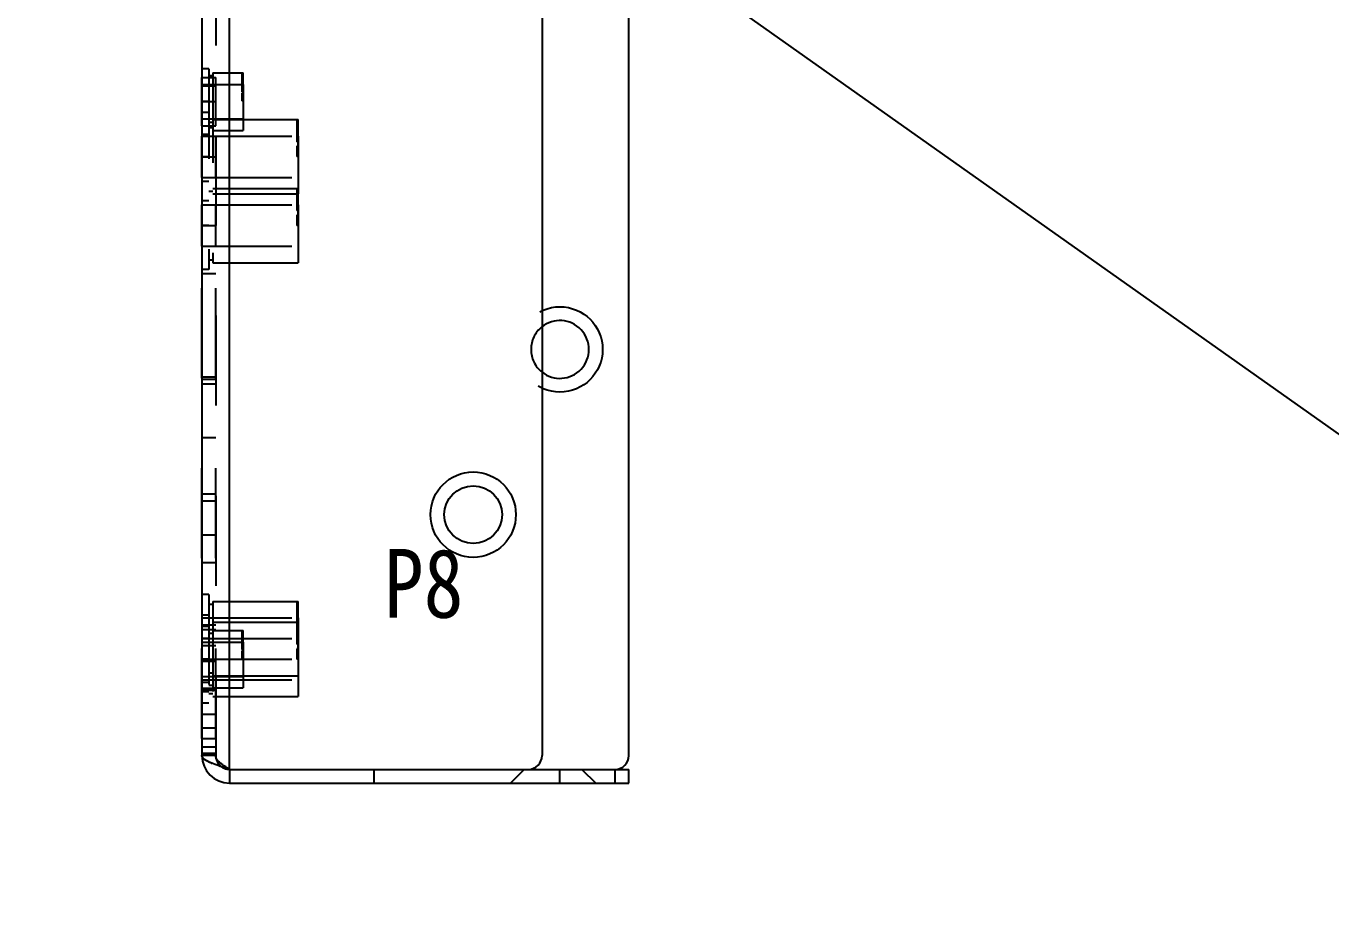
# Model space of a CAD drawing. Header units: millimetres. Extents: x 1262 to 3787, y 0 to 841.
# Drawn here: x 1862.4 to 1957.2, y 315.3 to 378.7 of the extents above; entities that cross this region are included whole.
import ezdxf

# ---------------------------------------------------------------- set-up
doc = ezdxf.new("R2010")
doc.units = ezdxf.units.MM
doc.header["$LTSCALE"] = 65.395
doc.linetypes.add('HIDDEN', pattern=[0.2, 0.1, -0.1])
doc.layers.get('0').update_dxf_attribs({"linetype": 'CONTINUOUS'})
doc.layers.add('02___PRT_ALL_AXES', color=7, linetype='CONTINUOUS')
doc.layers.add('DEFAULT_2', color=8, linetype='HIDDEN')
doc.styles.get("Standard").update_dxf_attribs({"font": 'txt', "width": 0.85})

msp = doc.modelspace()

# ---------------------------------------------------------------- linework, layer by layer
msp.add_line((1262.236, 841), (2451.236, 0))
at = {"color": 3, "linetype": 'Continuous'}
for p, q in [((1877.189, 324.704), (1877.189, 581.004)), ((1875.189, 580.004), (1875.189, 325.704)), ((1899.889, 580.004), (1899.889, 325.704)), ((1877.189, 324.704), (1898.889, 324.704)), ((1877.189, 323.704), (1906.189, 323.704))]:
    msp.add_line(p, q, dxfattribs=at)
at = {"color": 7, "linetype": 'Continuous'}
for p, q in [((1906.189, 325.704), (1906.189, 567.004)), ((1877.189, 324.704), (1877.189, 323.704)), ((1898.889, 324.704), (1906.189, 324.704)), ((1905.189, 323.704), (1905.189, 324.704)), ((1906.189, 323.704), (1906.189, 324.704))]:
    msp.add_line(p, q, dxfattribs=at)
at = {"color": 3, "linetype": 'Continuous'}
msp.add_circle((1894.889, 343.204), 3.1, dxfattribs=at)
at = {"color": 7, "linetype": 'Continuous'}
msp.add_circle((1894.889, 343.204), 2.1, dxfattribs=at)
for centre, radius, start, end in [((1901.189, 355.204), 2.1, 231.05442, 128.9456), ((1905.189, 325.704), 1, 270, 0)]:
    msp.add_arc(centre, radius, start, end, dxfattribs=at)
at = {"color": 3, "linetype": 'Continuous'}
for centre, radius, start, end in [((1877.189, 325.704), 2, 180, 270), ((1898.889, 325.704), 1, 270, 0)]:
    msp.add_arc(centre, radius, start, end, dxfattribs=at)
for points, knots in [([(1875.898, 325.15), (1875.716, 325.226), (1875.444, 325.337), (1875.189, 325.592), (1875.189, 325.704)], [0, 0, 0, 0, 0.639668, 1, 1, 1, 1]), ([(1876.621, 324.887), (1876.556, 324.909), (1876.312, 324.99), (1876.071, 325.078), (1875.898, 325.15)], [0, 0, 0, 0, 0.267533, 1, 1, 1, 1])]:
    msp.add_open_spline(points, degree=3, knots=knots, dxfattribs=at)
msp.add_open_spline([(1877.189, 324.704), (1876.999, 324.764), (1876.809, 324.824), (1876.621, 324.887)], degree=3, dxfattribs=at)
at = {"layer": '02___PRT_ALL_AXES', "color": 8, "linetype": 'HIDDEN'}
for p, q in [((1875.989, 375.294), (1878.189, 375.294)), ((1875.189, 374.954), (1876.189, 374.954)), ((1875.189, 371.454), (1875.189, 374.954)), ((1875.189, 374.454), (1878.189, 374.454)), ((1876.189, 371.454), (1876.189, 374.954)), ((1878.189, 374.454), (1878.189, 371.114)), ((1875.189, 373.204), (1876.189, 373.204)), ((1875.189, 371.954), (1878.189, 371.954)), ((1875.989, 371.904), (1882.189, 371.904)), ((1875.189, 371.454), (1876.189, 371.454)), ((1875.189, 370.704), (1882.189, 370.704)), ((1875.189, 370.704), (1875.189, 370.702)), ((1875.189, 367.705), (1875.189, 370.702)), ((1875.989, 371.114), (1878.189, 371.114)), ((1876.189, 367.705), (1876.189, 370.702)), ((1882.189, 370.704), (1882.189, 366.504)), ((1875.189, 369.204), (1876.189, 369.204)), ((1875.189, 367.705), (1875.189, 367.704)), ((1875.189, 367.704), (1882.189, 367.704)), ((1875.989, 366.904), (1882.189, 366.904)), ((1875.989, 366.504), (1882.189, 366.504)), ((1875.189, 365.704), (1882.189, 365.704)), ((1875.189, 365.704), (1875.189, 365.702)), ((1875.189, 362.705), (1875.189, 365.702)), ((1876.189, 362.705), (1876.189, 365.702)), ((1882.189, 365.704), (1882.189, 361.504)), ((1875.189, 364.204), (1876.189, 364.204)), ((1875.189, 362.705), (1875.189, 362.704)), ((1875.189, 362.704), (1882.189, 362.704)), ((1875.989, 361.504), (1882.189, 361.504)), ((1876.189, 360.704), (1875.189, 360.704)), ((1875.189, 326.954), (1875.189, 360.702)), ((1876.189, 326.954), (1876.189, 360.702)), ((1875.189, 353.204), (1876.189, 353.204)), ((1875.189, 352.704), (1876.189, 352.704)), ((1876.189, 344.704), (1875.189, 344.704)), ((1875.189, 344.204), (1876.189, 344.204)), ((1876.189, 341.704), (1875.189, 341.704)), ((1876.189, 339.704), (1875.189, 339.704)), ((1875.989, 336.904), (1882.189, 336.904)), ((1875.189, 335.704), (1882.189, 335.704)), ((1882.189, 335.704), (1882.189, 330.004)), ((1875.189, 335.204), (1876.189, 335.204)), ((1875.189, 334.854), (1876.189, 334.854)), ((1875.989, 335.404), (1882.189, 335.404)), ((1875.989, 334.794), (1878.189, 334.794)), ((1875.189, 334.204), (1882.189, 334.204)), ((1875.189, 333.954), (1878.189, 333.954)), ((1875.189, 333.704), (1876.189, 333.704)), ((1878.189, 333.954), (1878.189, 330.614)), ((1875.189, 332.704), (1882.189, 332.704)), ((1875.189, 332.554), (1876.189, 332.554)), ((1875.189, 331.454), (1878.189, 331.454)), ((1875.189, 331.204), (1882.189, 331.204)), ((1875.989, 331.504), (1882.189, 331.504)), ((1875.189, 330.454), (1876.189, 330.454)), ((1875.989, 330.614), (1878.189, 330.614)), ((1875.989, 330.004), (1882.189, 330.004)), ((1875.189, 328.704), (1876.189, 328.704)), ((1876.189, 327.704), (1875.189, 327.704)), ((1875.189, 326.954), (1876.189, 326.954))]:
    msp.add_line(p, q, dxfattribs=at)
at = {"layer": 'DEFAULT_2', "color": 8, "linetype": 'HIDDEN'}
for p, q in [((1876.189, 580.004), (1876.189, 325.704)), ((1875.689, 375.579), (1875.189, 375.579)), ((1875.689, 375.579), (1875.689, 361.004)), ((1875.989, 375.294), (1875.989, 361.504)), ((1878.089, 375.289), (1878.189, 375.289)), ((1878.089, 375.289), (1878.089, 373.921)), ((1878.189, 373.204), (1878.189, 375.294)), ((1875.189, 374.354), (1876.189, 374.354)), ((1875.689, 375.094), (1875.989, 375.094)), ((1878.089, 375.27), (1878.189, 375.27)), ((1878.089, 375.235), (1878.189, 375.235)), ((1878.189, 375.214), (1878.089, 375.214)), ((1878.189, 375.207), (1878.089, 375.207)), ((1878.189, 375.203), (1878.089, 375.203)), ((1878.189, 375.166), (1878.089, 375.166)), ((1878.189, 375.15), (1878.089, 375.15)), ((1878.089, 375.127), (1878.189, 375.127)), ((1878.189, 375.123), (1878.089, 375.123)), ((1878.189, 375.103), (1878.089, 375.103)), ((1878.189, 375.096), (1878.089, 375.096)), ((1878.189, 375.085), (1878.089, 375.085)), ((1878.189, 375.072), (1878.089, 375.072)), ((1878.189, 375.035), (1878.089, 375.035)), ((1878.189, 375.032), (1878.089, 375.032)), ((1878.189, 374.974), (1878.089, 374.974)), ((1878.189, 374.956), (1878.089, 374.956)), ((1878.189, 374.891), (1878.089, 374.891)), ((1878.089, 374.89), (1878.189, 374.89)), ((1878.189, 374.887), (1878.089, 374.887)), ((1878.189, 374.879), (1878.089, 374.879)), ((1878.189, 374.873), (1878.089, 374.873)), ((1878.189, 374.852), (1878.089, 374.852)), ((1878.089, 374.845), (1878.189, 374.845)), ((1878.089, 374.836), (1878.189, 374.836)), ((1878.189, 374.824), (1878.089, 374.824)), ((1878.189, 374.817), (1878.089, 374.817)), ((1878.189, 374.812), (1878.089, 374.812)), ((1878.189, 374.799), (1878.089, 374.799)), ((1878.189, 374.79), (1878.089, 374.79)), ((1878.089, 374.786), (1878.189, 374.786)), ((1878.189, 374.775), (1878.089, 374.775)), ((1878.189, 374.77), (1878.089, 374.77)), ((1878.189, 374.755), (1878.089, 374.755)), ((1878.189, 374.746), (1878.089, 374.746)), ((1878.189, 374.742), (1878.089, 374.742)), ((1878.189, 374.737), (1878.089, 374.737)), ((1878.189, 374.731), (1878.089, 374.731)), ((1878.189, 374.73), (1878.089, 374.73)), ((1878.189, 374.709), (1878.089, 374.709)), ((1878.089, 374.701), (1878.189, 374.701)), ((1878.189, 374.7), (1878.089, 374.7)), ((1878.189, 374.695), (1878.089, 374.695)), ((1878.189, 374.693), (1878.089, 374.693)), ((1878.189, 374.682), (1878.089, 374.682)), ((1878.189, 374.677), (1878.089, 374.677)), ((1878.189, 374.667), (1878.089, 374.667)), ((1878.189, 374.662), (1878.089, 374.662)), ((1878.189, 374.655), (1878.089, 374.655)), ((1878.189, 374.651), (1878.089, 374.651)), ((1878.189, 374.65), (1878.089, 374.65)), ((1878.189, 374.642), (1878.089, 374.642)), ((1878.189, 374.639), (1878.089, 374.639)), ((1878.189, 374.638), (1878.089, 374.638)), ((1878.189, 374.636), (1878.089, 374.636)), ((1878.189, 374.631), (1878.089, 374.631)), ((1878.189, 374.624), (1878.089, 374.624)), ((1878.189, 374.621), (1878.089, 374.621)), ((1878.089, 374.617), (1878.189, 374.617)), ((1878.189, 374.616), (1878.089, 374.616)), ((1878.189, 374.615), (1878.089, 374.615)), ((1878.189, 374.607), (1878.089, 374.607)), ((1878.189, 374.605), (1878.089, 374.605)), ((1878.189, 374.605), (1878.089, 374.605)), ((1878.189, 374.599), (1878.089, 374.599)), ((1878.189, 374.591), (1878.089, 374.591)), ((1878.189, 374.578), (1878.089, 374.578)), ((1878.189, 374.578), (1878.089, 374.578)), ((1878.189, 374.576), (1878.089, 374.576)), ((1878.189, 374.569), (1878.089, 374.569)), ((1878.189, 374.557), (1878.089, 374.557)), ((1878.189, 374.557), (1878.089, 374.557)), ((1878.189, 374.553), (1878.089, 374.553)), ((1878.189, 374.552), (1878.089, 374.552)), ((1878.189, 374.552), (1878.089, 374.552)), ((1878.189, 374.537), (1878.089, 374.537)), ((1878.189, 374.536), (1878.089, 374.536)), ((1878.189, 374.535), (1878.089, 374.535)), ((1878.189, 374.524), (1878.089, 374.524)), ((1878.189, 374.512), (1878.089, 374.512)), ((1878.189, 374.501), (1878.089, 374.501)), ((1878.189, 374.5), (1878.089, 374.5)), ((1878.189, 374.499), (1878.089, 374.499)), ((1878.189, 374.486), (1878.089, 374.486)), ((1878.189, 374.475), (1878.089, 374.475)), ((1878.189, 374.471), (1878.089, 374.471)), ((1878.189, 374.464), (1878.089, 374.464)), ((1878.089, 374.459), (1878.189, 374.459)), ((1878.189, 374.454), (1878.089, 374.454)), ((1878.189, 374.454), (1878.089, 374.454)), ((1878.189, 374.444), (1878.089, 374.444)), ((1878.189, 374.443), (1878.089, 374.443)), ((1878.189, 374.423), (1878.089, 374.423)), ((1878.189, 374.415), (1878.089, 374.415)), ((1878.189, 374.409), (1878.089, 374.409)), ((1878.189, 374.397), (1878.089, 374.397)), ((1878.089, 374.388), (1878.189, 374.388)), ((1878.189, 374.329), (1878.089, 374.329)), ((1878.189, 374.218), (1878.089, 374.218)), ((1878.189, 374.213), (1878.089, 374.213)), ((1878.189, 374.185), (1878.089, 374.185)), ((1878.189, 374.165), (1878.089, 374.165)), ((1878.189, 374.14), (1878.089, 374.14)), ((1878.189, 374.128), (1878.089, 374.128)), ((1878.189, 374.128), (1878.089, 374.128)), ((1878.189, 374.113), (1878.089, 374.113)), ((1878.189, 374.108), (1878.089, 374.108)), ((1878.189, 374.098), (1878.089, 374.098)), ((1878.189, 374.088), (1878.089, 374.088)), ((1878.189, 374.087), (1878.089, 374.087)), ((1878.189, 374.083), (1878.089, 374.083)), ((1878.189, 374.073), (1878.089, 374.073)), ((1878.189, 374.062), (1878.089, 374.062)), ((1878.189, 374.058), (1878.089, 374.058)), ((1878.189, 374.042), (1878.089, 374.042)), ((1878.189, 374.03), (1878.089, 374.03)), ((1878.189, 374.015), (1878.089, 374.015)), ((1878.189, 374.005), (1878.089, 374.005)), ((1878.189, 373.957), (1878.089, 373.957)), ((1878.189, 373.952), (1878.089, 373.952)), ((1878.189, 373.921), (1878.089, 373.921)), ((1878.189, 373.823), (1878.089, 373.823)), ((1878.089, 373.823), (1878.089, 373.252)), ((1878.189, 373.817), (1878.089, 373.817)), ((1878.189, 373.797), (1878.089, 373.797)), ((1878.189, 373.759), (1878.089, 373.759)), ((1878.189, 373.751), (1878.089, 373.751)), ((1878.189, 373.743), (1878.089, 373.743)), ((1878.189, 373.739), (1878.089, 373.739)), ((1878.189, 373.72), (1878.089, 373.72)), ((1878.189, 373.713), (1878.089, 373.713)), ((1878.189, 373.708), (1878.089, 373.708)), ((1878.189, 373.694), (1878.089, 373.694)), ((1878.189, 373.667), (1878.089, 373.667)), ((1878.089, 373.657), (1878.189, 373.657)), ((1878.189, 373.645), (1878.089, 373.645)), ((1878.189, 373.63), (1878.089, 373.63)), ((1878.189, 373.625), (1878.089, 373.625)), ((1878.189, 373.582), (1878.089, 373.582)), ((1878.189, 373.582), (1878.089, 373.582)), ((1878.189, 373.563), (1878.089, 373.563)), ((1878.189, 373.552), (1878.089, 373.552)), ((1878.189, 373.539), (1878.089, 373.539)), ((1878.189, 373.535), (1878.089, 373.535)), ((1878.189, 373.507), (1878.089, 373.507)), ((1878.189, 373.506), (1878.089, 373.506)), ((1878.189, 373.495), (1878.089, 373.495)), ((1878.189, 373.479), (1878.089, 373.479)), ((1878.189, 373.479), (1878.089, 373.479)), ((1878.189, 373.465), (1878.089, 373.465)), ((1878.189, 373.45), (1878.089, 373.45)), ((1878.189, 373.45), (1878.089, 373.45)), ((1878.189, 373.433), (1878.089, 373.433)), ((1878.189, 373.423), (1878.089, 373.423)), ((1878.189, 373.416), (1878.089, 373.416)), ((1878.189, 373.403), (1878.089, 373.403)), ((1878.189, 373.399), (1878.089, 373.399)), ((1878.189, 373.386), (1878.089, 373.386)), ((1878.189, 373.385), (1878.089, 373.385)), ((1878.189, 373.381), (1878.089, 373.381)), ((1878.189, 373.379), (1878.089, 373.379)), ((1875.689, 373.204), (1875.189, 373.204)), ((1878.189, 373.369), (1878.089, 373.369)), ((1878.189, 373.368), (1878.089, 373.368)), ((1878.189, 373.367), (1878.089, 373.367)), ((1878.189, 373.353), (1878.089, 373.353)), ((1878.189, 373.344), (1878.089, 373.344)), ((1878.189, 373.33), (1878.089, 373.33)), ((1878.189, 373.329), (1878.089, 373.329)), ((1878.189, 373.323), (1878.089, 373.323)), ((1878.189, 373.32), (1878.089, 373.32)), ((1878.189, 373.32), (1878.089, 373.32)), ((1878.189, 373.307), (1878.089, 373.307)), ((1878.189, 373.301), (1878.089, 373.301)), ((1878.189, 373.299), (1878.089, 373.299)), ((1878.189, 373.296), (1878.089, 373.296)), ((1878.189, 373.283), (1878.089, 373.283)), ((1878.189, 373.257), (1878.089, 373.257)), ((1878.189, 373.255), (1878.089, 373.255)), ((1878.189, 373.252), (1878.089, 373.252)), ((1875.689, 372.404), (1875.189, 372.404)), ((1875.689, 371.704), (1875.989, 371.704)), ((1882.089, 371.901), (1882.189, 371.901)), ((1882.089, 371.901), (1882.089, 370.287)), ((1882.089, 371.897), (1882.189, 371.897)), ((1882.089, 371.889), (1882.189, 371.889)), ((1882.089, 371.886), (1882.189, 371.886)), ((1882.089, 371.844), (1882.189, 371.844)), ((1882.089, 371.814), (1882.189, 371.814)), ((1882.189, 371.791), (1882.089, 371.791)), ((1882.189, 371.592), (1882.089, 371.592)), ((1882.189, 371.587), (1882.089, 371.587)), ((1882.189, 371.585), (1882.089, 371.585)), ((1882.089, 371.562), (1882.189, 371.562)), ((1882.189, 371.554), (1882.089, 371.554)), ((1882.189, 371.51), (1882.089, 371.51)), ((1882.189, 371.497), (1882.089, 371.497)), ((1882.189, 371.494), (1882.089, 371.494)), ((1882.189, 371.482), (1882.089, 371.482)), ((1882.189, 369.204), (1882.189, 371.904)), ((1875.689, 370.829), (1875.189, 370.829)), ((1875.689, 371.314), (1875.989, 371.314)), ((1882.089, 371.47), (1882.189, 371.47)), ((1882.189, 371.458), (1882.089, 371.458)), ((1882.189, 371.456), (1882.089, 371.456)), ((1882.189, 371.413), (1882.089, 371.413)), ((1882.189, 371.394), (1882.089, 371.394)), ((1882.189, 371.334), (1882.089, 371.334)), ((1882.189, 371.322), (1882.089, 371.322)), ((1882.189, 371.282), (1882.089, 371.282)), ((1882.189, 371.265), (1882.089, 371.265)), ((1882.189, 371.225), (1882.089, 371.225)), ((1882.189, 371.189), (1882.089, 371.189)), ((1882.189, 371.177), (1882.089, 371.177)), ((1882.189, 371.138), (1882.089, 371.138)), ((1882.189, 371.138), (1882.089, 371.138)), ((1882.189, 371.124), (1882.089, 371.124)), ((1882.189, 371.104), (1882.089, 371.104)), ((1882.189, 371.095), (1882.089, 371.095)), ((1882.189, 371.085), (1882.089, 371.085)), ((1882.189, 371.065), (1882.089, 371.065)), ((1882.189, 371.053), (1882.089, 371.053)), ((1882.189, 371.051), (1882.089, 371.051)), ((1882.189, 371.049), (1882.089, 371.049)), ((1882.189, 371.044), (1882.089, 371.044)), ((1882.189, 371.022), (1882.089, 371.022)), ((1882.189, 370.99), (1882.089, 370.99)), ((1882.189, 370.989), (1882.089, 370.989)), ((1882.189, 370.972), (1882.089, 370.972)), ((1882.189, 370.96), (1882.089, 370.96)), ((1882.189, 370.955), (1882.089, 370.955)), ((1882.189, 370.935), (1882.089, 370.935)), ((1882.189, 370.922), (1882.089, 370.922)), ((1882.189, 370.921), (1882.089, 370.921)), ((1882.189, 370.914), (1882.089, 370.914)), ((1882.189, 370.877), (1882.089, 370.877)), ((1882.189, 370.875), (1882.089, 370.875)), ((1882.189, 370.864), (1882.089, 370.864)), ((1882.189, 370.863), (1882.089, 370.863)), ((1882.189, 370.845), (1882.089, 370.845)), ((1882.189, 370.844), (1882.089, 370.844)), ((1882.189, 370.799), (1882.089, 370.799)), ((1882.189, 370.773), (1882.089, 370.773)), ((1882.189, 370.769), (1882.089, 370.769)), ((1882.189, 370.765), (1882.089, 370.765)), ((1882.189, 370.732), (1882.089, 370.732)), ((1882.189, 370.73), (1882.089, 370.73)), ((1882.189, 370.715), (1882.089, 370.715)), ((1882.189, 370.699), (1882.089, 370.699)), ((1882.189, 370.695), (1882.089, 370.695)), ((1882.189, 370.679), (1882.089, 370.679)), ((1882.189, 370.672), (1882.089, 370.672)), ((1882.189, 370.671), (1882.089, 370.671)), ((1882.189, 370.667), (1882.089, 370.667)), ((1882.189, 370.65), (1882.089, 370.65)), ((1882.189, 370.616), (1882.089, 370.616)), ((1882.189, 370.606), (1882.089, 370.606)), ((1882.189, 370.593), (1882.089, 370.593)), ((1882.189, 370.586), (1882.089, 370.586)), ((1882.189, 370.572), (1882.089, 370.572)), ((1882.189, 370.525), (1882.089, 370.525)), ((1882.189, 370.521), (1882.089, 370.521)), ((1882.189, 370.496), (1882.089, 370.496)), ((1882.189, 370.487), (1882.089, 370.487)), ((1882.189, 370.472), (1882.089, 370.472)), ((1882.189, 370.462), (1882.089, 370.462)), ((1882.189, 370.438), (1882.089, 370.438)), ((1882.189, 370.433), (1882.089, 370.433)), ((1882.189, 370.386), (1882.089, 370.386)), ((1882.189, 370.352), (1882.089, 370.352)), ((1882.189, 370.291), (1882.089, 370.291)), ((1882.189, 370.287), (1882.089, 370.287)), ((1882.189, 369.965), (1882.089, 369.965)), ((1882.089, 369.965), (1882.089, 369.21)), ((1882.089, 369.954), (1882.189, 369.954)), ((1882.189, 369.941), (1882.089, 369.941)), ((1882.089, 369.835), (1882.189, 369.835)), ((1875.689, 369.204), (1875.189, 369.204)), ((1882.189, 369.355), (1882.089, 369.355)), ((1882.189, 369.233), (1882.089, 369.233)), ((1882.189, 369.21), (1882.089, 369.21)), ((1875.689, 367.404), (1875.189, 367.404)), ((1882.089, 366.901), (1882.189, 366.901)), ((1882.089, 366.901), (1882.089, 365.287)), ((1882.089, 366.897), (1882.189, 366.897)), ((1882.089, 366.889), (1882.189, 366.889)), ((1882.089, 366.886), (1882.189, 366.886)), ((1882.089, 366.844), (1882.189, 366.844)), ((1882.089, 366.814), (1882.189, 366.814)), ((1882.189, 366.791), (1882.089, 366.791)), ((1882.189, 364.204), (1882.189, 366.904)), ((1875.689, 366.004), (1875.189, 366.004)), ((1875.689, 366.704), (1875.989, 366.704)), ((1882.189, 366.592), (1882.089, 366.592)), ((1882.189, 366.587), (1882.089, 366.587)), ((1882.189, 366.585), (1882.089, 366.585)), ((1882.089, 366.562), (1882.189, 366.562)), ((1882.189, 366.554), (1882.089, 366.554)), ((1882.189, 366.51), (1882.089, 366.51)), ((1882.189, 366.497), (1882.089, 366.497)), ((1882.189, 366.494), (1882.089, 366.494)), ((1882.189, 366.482), (1882.089, 366.482)), ((1882.089, 366.47), (1882.189, 366.47)), ((1882.189, 366.458), (1882.089, 366.458)), ((1882.189, 366.456), (1882.089, 366.456)), ((1882.189, 366.413), (1882.089, 366.413)), ((1882.189, 366.394), (1882.089, 366.394)), ((1882.189, 366.334), (1882.089, 366.334)), ((1882.189, 366.322), (1882.089, 366.322)), ((1882.189, 366.282), (1882.089, 366.282)), ((1882.189, 366.265), (1882.089, 366.265)), ((1882.189, 366.225), (1882.089, 366.225)), ((1882.189, 366.189), (1882.089, 366.189)), ((1882.189, 366.177), (1882.089, 366.177)), ((1882.189, 366.138), (1882.089, 366.138)), ((1882.189, 366.138), (1882.089, 366.138)), ((1882.189, 366.124), (1882.089, 366.124)), ((1882.189, 366.104), (1882.089, 366.104)), ((1882.189, 366.095), (1882.089, 366.095)), ((1882.189, 366.085), (1882.089, 366.085)), ((1882.189, 366.065), (1882.089, 366.065)), ((1882.189, 366.053), (1882.089, 366.053)), ((1882.189, 366.051), (1882.089, 366.051)), ((1882.189, 366.049), (1882.089, 366.049)), ((1882.189, 366.044), (1882.089, 366.044)), ((1882.189, 366.022), (1882.089, 366.022)), ((1882.189, 365.99), (1882.089, 365.99)), ((1882.189, 365.989), (1882.089, 365.989)), ((1882.189, 365.972), (1882.089, 365.972)), ((1882.189, 365.96), (1882.089, 365.96)), ((1882.189, 365.955), (1882.089, 365.955)), ((1882.189, 365.935), (1882.089, 365.935)), ((1882.189, 365.922), (1882.089, 365.922)), ((1882.189, 365.921), (1882.089, 365.921)), ((1882.189, 365.914), (1882.089, 365.914)), ((1882.189, 365.877), (1882.089, 365.877)), ((1882.189, 365.875), (1882.089, 365.875)), ((1882.189, 365.864), (1882.089, 365.864)), ((1882.189, 365.863), (1882.089, 365.863)), ((1882.189, 365.845), (1882.089, 365.845)), ((1882.189, 365.844), (1882.089, 365.844)), ((1882.189, 365.799), (1882.089, 365.799)), ((1882.189, 365.773), (1882.089, 365.773)), ((1882.189, 365.769), (1882.089, 365.769)), ((1882.189, 365.765), (1882.089, 365.765)), ((1882.189, 365.732), (1882.089, 365.732)), ((1882.189, 365.73), (1882.089, 365.73)), ((1882.189, 365.715), (1882.089, 365.715)), ((1882.189, 365.699), (1882.089, 365.699)), ((1882.189, 365.695), (1882.089, 365.695)), ((1882.189, 365.679), (1882.089, 365.679)), ((1882.189, 365.672), (1882.089, 365.672)), ((1882.189, 365.671), (1882.089, 365.671)), ((1882.189, 365.667), (1882.089, 365.667)), ((1882.189, 365.65), (1882.089, 365.65)), ((1882.189, 365.616), (1882.089, 365.616)), ((1882.189, 365.606), (1882.089, 365.606)), ((1882.189, 365.593), (1882.089, 365.593)), ((1882.189, 365.586), (1882.089, 365.586)), ((1882.189, 365.572), (1882.089, 365.572)), ((1882.189, 365.525), (1882.089, 365.525)), ((1882.189, 365.521), (1882.089, 365.521)), ((1882.189, 365.496), (1882.089, 365.496)), ((1882.189, 365.487), (1882.089, 365.487)), ((1882.189, 365.472), (1882.089, 365.472)), ((1882.189, 365.462), (1882.089, 365.462)), ((1882.189, 365.438), (1882.089, 365.438)), ((1882.189, 365.433), (1882.089, 365.433)), ((1882.189, 365.386), (1882.089, 365.386)), ((1882.189, 365.352), (1882.089, 365.352)), ((1882.189, 365.291), (1882.089, 365.291)), ((1882.189, 365.287), (1882.089, 365.287)), ((1882.189, 364.965), (1882.089, 364.965)), ((1882.089, 364.965), (1882.089, 364.21)), ((1882.089, 364.954), (1882.189, 364.954)), ((1882.189, 364.941), (1882.089, 364.941)), ((1875.689, 364.204), (1875.189, 364.204)), ((1882.089, 364.835), (1882.189, 364.835)), ((1882.189, 364.355), (1882.089, 364.355)), ((1882.189, 364.233), (1882.089, 364.233)), ((1882.189, 364.21), (1882.089, 364.21)), ((1875.689, 361.704), (1875.989, 361.704)), ((1875.689, 361.004), (1875.189, 361.004)), ((1875.189, 353.054), (1876.189, 353.054)), ((1875.189, 348.804), (1876.189, 348.804)), ((1875.689, 337.404), (1875.189, 337.404)), ((1875.689, 337.404), (1875.689, 329.504)), ((1875.689, 336.704), (1875.989, 336.704)), ((1875.989, 336.904), (1875.989, 330.004)), ((1882.089, 336.901), (1882.189, 336.901)), ((1882.089, 336.901), (1882.089, 333.787)), ((1882.089, 336.897), (1882.189, 336.897)), ((1882.089, 336.889), (1882.189, 336.889)), ((1882.089, 336.886), (1882.189, 336.886)), ((1882.089, 336.844), (1882.189, 336.844)), ((1882.089, 336.814), (1882.189, 336.814)), ((1882.189, 336.791), (1882.089, 336.791)), ((1882.189, 336.592), (1882.089, 336.592)), ((1882.189, 336.587), (1882.089, 336.587)), ((1882.189, 336.585), (1882.089, 336.585)), ((1882.089, 336.562), (1882.189, 336.562)), ((1882.189, 336.554), (1882.089, 336.554)), ((1882.189, 336.51), (1882.089, 336.51)), ((1882.189, 336.497), (1882.089, 336.497)), ((1882.189, 336.494), (1882.089, 336.494)), ((1882.189, 336.482), (1882.089, 336.482)), ((1882.089, 336.47), (1882.189, 336.47)), ((1882.189, 336.458), (1882.089, 336.458)), ((1882.189, 336.456), (1882.089, 336.456)), ((1882.189, 332.704), (1882.189, 336.904)), ((1875.689, 335.904), (1875.189, 335.904)), ((1882.189, 336.413), (1882.089, 336.413)), ((1882.189, 336.394), (1882.089, 336.394)), ((1882.189, 336.334), (1882.089, 336.334)), ((1882.189, 336.322), (1882.089, 336.322)), ((1882.189, 336.282), (1882.089, 336.282)), ((1882.189, 336.265), (1882.089, 336.265)), ((1882.189, 336.225), (1882.089, 336.225)), ((1882.189, 336.189), (1882.089, 336.189)), ((1882.189, 336.177), (1882.089, 336.177)), ((1882.189, 336.138), (1882.089, 336.138)), ((1882.189, 336.138), (1882.089, 336.138)), ((1882.189, 336.124), (1882.089, 336.124)), ((1882.189, 336.104), (1882.089, 336.104)), ((1882.189, 336.095), (1882.089, 336.095)), ((1882.189, 336.085), (1882.089, 336.085)), ((1882.189, 336.065), (1882.089, 336.065)), ((1882.189, 336.053), (1882.089, 336.053)), ((1882.189, 336.051), (1882.089, 336.051)), ((1882.189, 336.049), (1882.089, 336.049)), ((1882.189, 336.044), (1882.089, 336.044)), ((1882.189, 336.022), (1882.089, 336.022)), ((1882.189, 335.99), (1882.089, 335.99)), ((1882.189, 335.989), (1882.089, 335.989)), ((1882.189, 335.972), (1882.089, 335.972)), ((1882.189, 335.96), (1882.089, 335.96)), ((1882.189, 335.955), (1882.089, 335.955)), ((1882.189, 335.935), (1882.089, 335.935)), ((1882.189, 335.922), (1882.089, 335.922)), ((1882.189, 335.921), (1882.089, 335.921)), ((1882.189, 335.914), (1882.089, 335.914)), ((1882.189, 335.877), (1882.089, 335.877)), ((1882.189, 335.875), (1882.089, 335.875)), ((1882.189, 335.864), (1882.089, 335.864)), ((1882.189, 335.863), (1882.089, 335.863)), ((1882.189, 335.845), (1882.089, 335.845)), ((1882.189, 335.844), (1882.089, 335.844)), ((1882.189, 335.799), (1882.089, 335.799)), ((1882.189, 335.773), (1882.089, 335.773)), ((1882.189, 335.769), (1882.089, 335.769)), ((1882.189, 335.765), (1882.089, 335.765)), ((1882.189, 335.732), (1882.089, 335.732)), ((1882.189, 335.73), (1882.089, 335.73)), ((1882.189, 335.715), (1882.089, 335.715)), ((1882.189, 335.699), (1882.089, 335.699)), ((1882.189, 335.695), (1882.089, 335.695)), ((1882.189, 335.679), (1882.089, 335.679)), ((1882.189, 335.672), (1882.089, 335.672)), ((1882.189, 335.671), (1882.089, 335.671)), ((1882.189, 335.667), (1882.089, 335.667)), ((1882.189, 335.65), (1882.089, 335.65)), ((1882.189, 335.616), (1882.089, 335.616)), ((1882.189, 335.606), (1882.089, 335.606)), ((1882.189, 335.593), (1882.089, 335.593)), ((1882.189, 335.586), (1882.089, 335.586)), ((1882.189, 335.572), (1882.089, 335.572)), ((1882.189, 335.525), (1882.089, 335.525)), ((1882.189, 335.521), (1882.089, 335.521)), ((1882.189, 335.496), (1882.089, 335.496)), ((1882.189, 335.487), (1882.089, 335.487)), ((1882.189, 335.472), (1882.089, 335.472)), ((1875.689, 335.079), (1875.189, 335.079)), ((1875.689, 335.204), (1875.989, 335.204)), ((1875.689, 334.594), (1875.989, 334.594)), ((1878.089, 334.789), (1878.189, 334.789)), ((1878.089, 334.789), (1878.089, 333.421)), ((1878.089, 334.77), (1878.189, 334.77)), ((1878.089, 334.735), (1878.189, 334.735)), ((1878.189, 334.714), (1878.089, 334.714)), ((1878.189, 334.707), (1878.089, 334.707)), ((1878.189, 334.703), (1878.089, 334.703)), ((1878.189, 334.666), (1878.089, 334.666)), ((1878.189, 334.65), (1878.089, 334.65)), ((1878.089, 334.627), (1878.189, 334.627)), ((1878.189, 334.623), (1878.089, 334.623)), ((1878.189, 334.603), (1878.089, 334.603)), ((1878.189, 334.596), (1878.089, 334.596)), ((1878.189, 334.585), (1878.089, 334.585)), ((1878.189, 334.572), (1878.089, 334.572)), ((1878.189, 334.535), (1878.089, 334.535)), ((1878.189, 334.532), (1878.089, 334.532)), ((1878.189, 332.704), (1878.189, 334.794)), ((1882.189, 335.462), (1882.089, 335.462)), ((1882.189, 335.438), (1882.089, 335.438)), ((1882.189, 335.433), (1882.089, 335.433)), ((1882.089, 335.401), (1882.189, 335.401)), ((1882.089, 335.397), (1882.189, 335.397)), ((1882.089, 335.389), (1882.189, 335.389)), ((1882.089, 335.386), (1882.189, 335.386)), ((1882.189, 335.386), (1882.089, 335.386)), ((1882.189, 335.352), (1882.089, 335.352)), ((1882.089, 335.344), (1882.189, 335.344)), ((1882.089, 335.314), (1882.189, 335.314)), ((1882.189, 335.291), (1882.089, 335.291)), ((1882.189, 335.291), (1882.089, 335.291)), ((1882.189, 335.287), (1882.089, 335.287)), ((1882.189, 335.092), (1882.089, 335.092)), ((1882.189, 335.087), (1882.089, 335.087)), ((1882.189, 335.085), (1882.089, 335.085)), ((1882.089, 335.062), (1882.189, 335.062)), ((1882.189, 335.054), (1882.089, 335.054)), ((1882.189, 335.01), (1882.089, 335.01)), ((1882.189, 334.997), (1882.089, 334.997)), ((1882.189, 334.994), (1882.089, 334.994)), ((1882.189, 334.982), (1882.089, 334.982)), ((1882.089, 334.97), (1882.189, 334.97)), ((1882.189, 334.965), (1882.089, 334.965)), ((1882.189, 334.958), (1882.089, 334.958)), ((1882.189, 334.956), (1882.089, 334.956)), ((1882.089, 334.954), (1882.189, 334.954)), ((1882.189, 334.941), (1882.089, 334.941)), ((1882.189, 334.913), (1882.089, 334.913)), ((1882.189, 334.894), (1882.089, 334.894)), ((1882.089, 334.835), (1882.189, 334.835)), ((1882.189, 334.834), (1882.089, 334.834)), ((1882.189, 334.822), (1882.089, 334.822)), ((1882.189, 334.782), (1882.089, 334.782)), ((1882.189, 334.765), (1882.089, 334.765)), ((1882.189, 334.725), (1882.089, 334.725)), ((1882.189, 334.689), (1882.089, 334.689)), ((1882.189, 334.677), (1882.089, 334.677)), ((1882.189, 334.638), (1882.089, 334.638)), ((1882.189, 334.638), (1882.089, 334.638)), ((1882.189, 334.624), (1882.089, 334.624)), ((1882.189, 334.604), (1882.089, 334.604)), ((1882.189, 334.595), (1882.089, 334.595)), ((1882.189, 334.585), (1882.089, 334.585)), ((1882.189, 334.565), (1882.089, 334.565)), ((1882.189, 334.553), (1882.089, 334.553)), ((1882.189, 334.551), (1882.089, 334.551)), ((1882.189, 334.549), (1882.089, 334.549)), ((1882.189, 334.544), (1882.089, 334.544)), ((1875.689, 334.204), (1875.189, 334.204)), ((1878.189, 334.474), (1878.089, 334.474)), ((1878.189, 334.456), (1878.089, 334.456)), ((1878.189, 334.391), (1878.089, 334.391)), ((1878.089, 334.39), (1878.189, 334.39)), ((1878.189, 334.387), (1878.089, 334.387)), ((1878.189, 334.379), (1878.089, 334.379)), ((1878.189, 334.373), (1878.089, 334.373)), ((1878.189, 334.352), (1878.089, 334.352)), ((1878.089, 334.345), (1878.189, 334.345)), ((1878.089, 334.336), (1878.189, 334.336)), ((1878.189, 334.324), (1878.089, 334.324)), ((1878.189, 334.317), (1878.089, 334.317)), ((1878.189, 334.312), (1878.089, 334.312)), ((1878.189, 334.299), (1878.089, 334.299)), ((1878.189, 334.29), (1878.089, 334.29)), ((1878.089, 334.286), (1878.189, 334.286)), ((1878.189, 334.275), (1878.089, 334.275)), ((1878.189, 334.27), (1878.089, 334.27)), ((1878.189, 334.255), (1878.089, 334.255)), ((1878.189, 334.246), (1878.089, 334.246)), ((1878.189, 334.242), (1878.089, 334.242)), ((1878.189, 334.237), (1878.089, 334.237)), ((1878.189, 334.231), (1878.089, 334.231)), ((1878.189, 334.23), (1878.089, 334.23)), ((1878.189, 334.209), (1878.089, 334.209)), ((1878.089, 334.201), (1878.189, 334.201)), ((1878.189, 334.2), (1878.089, 334.2)), ((1878.189, 334.195), (1878.089, 334.195)), ((1878.189, 334.193), (1878.089, 334.193)), ((1878.189, 334.182), (1878.089, 334.182)), ((1878.189, 334.177), (1878.089, 334.177)), ((1878.189, 334.167), (1878.089, 334.167)), ((1878.189, 334.162), (1878.089, 334.162)), ((1878.189, 334.155), (1878.089, 334.155)), ((1878.189, 334.151), (1878.089, 334.151)), ((1878.189, 334.15), (1878.089, 334.15)), ((1878.189, 334.142), (1878.089, 334.142)), ((1878.189, 334.139), (1878.089, 334.139)), ((1878.189, 334.138), (1878.089, 334.138)), ((1878.189, 334.136), (1878.089, 334.136)), ((1878.189, 334.131), (1878.089, 334.131)), ((1878.189, 334.124), (1878.089, 334.124)), ((1878.189, 334.121), (1878.089, 334.121)), ((1878.089, 334.117), (1878.189, 334.117)), ((1878.189, 334.116), (1878.089, 334.116)), ((1878.189, 334.115), (1878.089, 334.115)), ((1878.189, 334.107), (1878.089, 334.107)), ((1878.189, 334.105), (1878.089, 334.105)), ((1878.189, 334.105), (1878.089, 334.105)), ((1878.189, 334.099), (1878.089, 334.099)), ((1878.189, 334.091), (1878.089, 334.091)), ((1878.189, 334.078), (1878.089, 334.078)), ((1878.189, 334.078), (1878.089, 334.078)), ((1878.189, 334.076), (1878.089, 334.076)), ((1878.189, 334.069), (1878.089, 334.069)), ((1878.189, 334.057), (1878.089, 334.057)), ((1878.189, 334.057), (1878.089, 334.057)), ((1878.189, 334.053), (1878.089, 334.053)), ((1878.189, 334.052), (1878.089, 334.052)), ((1878.189, 334.052), (1878.089, 334.052)), ((1878.189, 334.037), (1878.089, 334.037)), ((1878.189, 334.036), (1878.089, 334.036)), ((1878.189, 334.035), (1878.089, 334.035)), ((1878.189, 334.024), (1878.089, 334.024)), ((1878.189, 334.012), (1878.089, 334.012)), ((1878.189, 334.001), (1878.089, 334.001)), ((1878.189, 334), (1878.089, 334)), ((1878.189, 333.999), (1878.089, 333.999)), ((1878.189, 333.986), (1878.089, 333.986)), ((1878.189, 333.975), (1878.089, 333.975)), ((1878.189, 333.971), (1878.089, 333.971)), ((1878.189, 333.964), (1878.089, 333.964)), ((1878.089, 333.959), (1878.189, 333.959)), ((1878.189, 333.954), (1878.089, 333.954)), ((1878.189, 333.954), (1878.089, 333.954)), ((1878.189, 333.944), (1878.089, 333.944)), ((1878.189, 333.943), (1878.089, 333.943)), ((1878.189, 333.923), (1878.089, 333.923)), ((1878.189, 333.915), (1878.089, 333.915)), ((1878.189, 333.909), (1878.089, 333.909)), ((1878.189, 333.897), (1878.089, 333.897)), ((1878.089, 333.888), (1878.189, 333.888)), ((1878.189, 333.829), (1878.089, 333.829)), ((1878.189, 333.718), (1878.089, 333.718)), ((1878.189, 333.713), (1878.089, 333.713)), ((1878.189, 333.685), (1878.089, 333.685)), ((1878.189, 333.665), (1878.089, 333.665)), ((1878.189, 333.64), (1878.089, 333.64)), ((1878.189, 333.628), (1878.089, 333.628)), ((1878.189, 333.628), (1878.089, 333.628)), ((1878.189, 333.613), (1878.089, 333.613)), ((1878.189, 333.608), (1878.089, 333.608)), ((1878.189, 333.598), (1878.089, 333.598)), ((1878.189, 333.588), (1878.089, 333.588)), ((1878.189, 333.587), (1878.089, 333.587)), ((1878.189, 333.583), (1878.089, 333.583)), ((1882.189, 334.522), (1882.089, 334.522)), ((1882.189, 334.49), (1882.089, 334.49)), ((1882.189, 334.489), (1882.089, 334.489)), ((1882.189, 334.472), (1882.089, 334.472)), ((1882.189, 334.46), (1882.089, 334.46)), ((1882.189, 334.455), (1882.089, 334.455)), ((1882.189, 334.435), (1882.089, 334.435)), ((1882.189, 334.422), (1882.089, 334.422)), ((1882.189, 334.421), (1882.089, 334.421)), ((1882.189, 334.414), (1882.089, 334.414)), ((1882.189, 334.377), (1882.089, 334.377)), ((1882.189, 334.375), (1882.089, 334.375)), ((1882.189, 334.364), (1882.089, 334.364)), ((1882.189, 334.363), (1882.089, 334.363)), ((1882.189, 334.355), (1882.089, 334.355)), ((1882.189, 334.345), (1882.089, 334.345)), ((1882.189, 334.344), (1882.089, 334.344)), ((1882.189, 334.299), (1882.089, 334.299)), ((1882.189, 334.273), (1882.089, 334.273)), ((1882.189, 334.269), (1882.089, 334.269)), ((1882.189, 334.265), (1882.089, 334.265)), ((1882.189, 334.233), (1882.089, 334.233)), ((1882.189, 334.232), (1882.089, 334.232)), ((1882.189, 334.23), (1882.089, 334.23)), ((1882.189, 334.215), (1882.089, 334.215)), ((1882.189, 334.21), (1882.089, 334.21)), ((1882.189, 334.199), (1882.089, 334.199)), ((1882.189, 334.195), (1882.089, 334.195)), ((1882.189, 334.179), (1882.089, 334.179)), ((1882.189, 334.172), (1882.089, 334.172)), ((1882.189, 334.171), (1882.089, 334.171)), ((1882.189, 334.167), (1882.089, 334.167)), ((1882.189, 334.15), (1882.089, 334.15)), ((1882.189, 334.116), (1882.089, 334.116)), ((1882.189, 334.106), (1882.089, 334.106)), ((1882.189, 334.093), (1882.089, 334.093)), ((1882.189, 334.086), (1882.089, 334.086)), ((1882.189, 334.072), (1882.089, 334.072)), ((1882.189, 334.025), (1882.089, 334.025)), ((1882.189, 334.021), (1882.089, 334.021)), ((1882.189, 333.996), (1882.089, 333.996)), ((1882.189, 333.987), (1882.089, 333.987)), ((1882.189, 333.972), (1882.089, 333.972)), ((1882.189, 333.962), (1882.089, 333.962)), ((1882.189, 333.938), (1882.089, 333.938)), ((1882.189, 333.933), (1882.089, 333.933)), ((1882.189, 333.886), (1882.089, 333.886)), ((1882.189, 333.852), (1882.089, 333.852)), ((1882.189, 333.791), (1882.089, 333.791)), ((1882.189, 333.787), (1882.089, 333.787)), ((1875.689, 332.704), (1875.189, 332.704)), ((1878.189, 333.573), (1878.089, 333.573)), ((1878.189, 333.562), (1878.089, 333.562)), ((1878.189, 333.558), (1878.089, 333.558)), ((1878.189, 333.542), (1878.089, 333.542)), ((1878.189, 333.53), (1878.089, 333.53)), ((1878.189, 333.515), (1878.089, 333.515)), ((1878.189, 333.505), (1878.089, 333.505)), ((1878.189, 333.457), (1878.089, 333.457)), ((1878.189, 333.452), (1878.089, 333.452)), ((1878.189, 333.421), (1878.089, 333.421)), ((1878.189, 333.323), (1878.089, 333.323)), ((1878.089, 333.323), (1878.089, 332.752)), ((1878.189, 333.317), (1878.089, 333.317)), ((1878.189, 333.297), (1878.089, 333.297)), ((1878.189, 333.259), (1878.089, 333.259)), ((1878.189, 333.251), (1878.089, 333.251)), ((1878.189, 333.243), (1878.089, 333.243)), ((1878.189, 333.239), (1878.089, 333.239)), ((1878.189, 333.22), (1878.089, 333.22)), ((1878.189, 333.213), (1878.089, 333.213)), ((1878.189, 333.208), (1878.089, 333.208)), ((1878.189, 333.194), (1878.089, 333.194)), ((1878.189, 333.167), (1878.089, 333.167)), ((1878.089, 333.157), (1878.189, 333.157)), ((1878.189, 333.145), (1878.089, 333.145)), ((1878.189, 333.13), (1878.089, 333.13)), ((1878.189, 333.125), (1878.089, 333.125)), ((1878.189, 333.082), (1878.089, 333.082)), ((1878.189, 333.082), (1878.089, 333.082)), ((1878.189, 333.063), (1878.089, 333.063)), ((1878.189, 333.052), (1878.089, 333.052)), ((1878.189, 333.039), (1878.089, 333.039)), ((1878.189, 333.035), (1878.089, 333.035)), ((1878.189, 333.007), (1878.089, 333.007)), ((1878.189, 333.006), (1878.089, 333.006)), ((1878.189, 332.995), (1878.089, 332.995)), ((1878.189, 332.979), (1878.089, 332.979)), ((1878.189, 332.979), (1878.089, 332.979)), ((1878.189, 332.965), (1878.089, 332.965)), ((1878.189, 332.95), (1878.089, 332.95)), ((1878.189, 332.95), (1878.089, 332.95)), ((1878.189, 332.933), (1878.089, 332.933)), ((1878.189, 332.923), (1878.089, 332.923)), ((1878.189, 332.916), (1878.089, 332.916)), ((1878.189, 332.903), (1878.089, 332.903)), ((1878.189, 332.899), (1878.089, 332.899)), ((1878.189, 332.886), (1878.089, 332.886)), ((1878.189, 332.885), (1878.089, 332.885)), ((1878.189, 332.881), (1878.089, 332.881)), ((1878.189, 332.879), (1878.089, 332.879)), ((1878.189, 332.869), (1878.089, 332.869)), ((1878.189, 332.868), (1878.089, 332.868)), ((1878.189, 332.867), (1878.089, 332.867)), ((1878.189, 332.853), (1878.089, 332.853)), ((1878.189, 332.844), (1878.089, 332.844)), ((1878.189, 332.83), (1878.089, 332.83)), ((1878.189, 332.829), (1878.089, 332.829)), ((1878.189, 332.823), (1878.089, 332.823)), ((1878.189, 332.82), (1878.089, 332.82)), ((1878.189, 332.82), (1878.089, 332.82)), ((1878.189, 332.807), (1878.089, 332.807)), ((1878.189, 332.801), (1878.089, 332.801)), ((1878.189, 332.799), (1878.089, 332.799)), ((1878.189, 332.796), (1878.089, 332.796)), ((1878.189, 332.783), (1878.089, 332.783)), ((1878.189, 332.757), (1878.089, 332.757)), ((1878.189, 332.755), (1878.089, 332.755)), ((1878.189, 332.752), (1878.089, 332.752)), ((1882.189, 333.465), (1882.089, 333.465)), ((1882.089, 333.465), (1882.089, 332.71)), ((1882.089, 333.454), (1882.189, 333.454)), ((1882.189, 333.441), (1882.089, 333.441)), ((1882.089, 333.335), (1882.189, 333.335)), ((1882.189, 332.855), (1882.089, 332.855)), ((1882.189, 332.733), (1882.089, 332.733)), ((1882.189, 332.71), (1882.089, 332.71)), ((1875.689, 331.704), (1875.989, 331.704)), ((1875.689, 331.004), (1875.189, 331.004)), ((1875.689, 330.814), (1875.989, 330.814)), ((1875.189, 330.604), (1876.189, 330.604)), ((1875.689, 330.329), (1875.189, 330.329)), ((1875.689, 330.204), (1875.989, 330.204)), ((1875.689, 329.504), (1875.189, 329.504)), ((1876.189, 326.325), (1875.189, 326.325)), ((1876.189, 325.864), (1875.189, 325.864)), ((1876.189, 325.704), (1875.189, 325.704)), ((1876.634, 324.883), (1876.621, 324.887)), ((1887.689, 323.704), (1887.689, 324.704)), ((1898.589, 324.704), (1897.589, 323.704)), ((1901.189, 323.704), (1901.189, 324.704)), ((1902.789, 324.704), (1903.789, 323.704))]:
    msp.add_line(p, q, dxfattribs=at)
msp.add_circle((1901.189, 355.204), 3.1, dxfattribs=at)
for centre, radius, start, end in [((1901.189, 355.204), 2.1, 128.9456, 231.05442), ((1877.887, 329.922), 5.17, 246.57456, 247.36605), ((1877.189, 325.704), 1, 180, 270)]:
    msp.add_arc(centre, radius, start, end, dxfattribs=at)
for points, knots in [([(1875.832, 325.178), (1875.666, 325.25), (1875.414, 325.357), (1875.189, 325.6), (1875.189, 325.704)], [0, 0, 0, 0, 0.635285, 1, 1, 1, 1]), ([(1877.189, 324.704), (1876.945, 324.859), (1876.546, 325.09), (1876.189, 325.51), (1876.189, 325.704)], [0, 0, 0, 0, 0.599051, 1, 1, 1, 1])]:
    msp.add_open_spline(points, degree=3, knots=knots, dxfattribs=at)

# ---------------------------------------------------------------- texts
at = {"color": 2, "linetype": 'Continuous', "insert": (1888.4, 340.72), "char_height": 5, "width": 8.5, "attachment_point": 1, "line_spacing_factor": 0.9}
msp.add_mtext('P8', dxfattribs=at)

doc.saveas('drawing.dxf')
